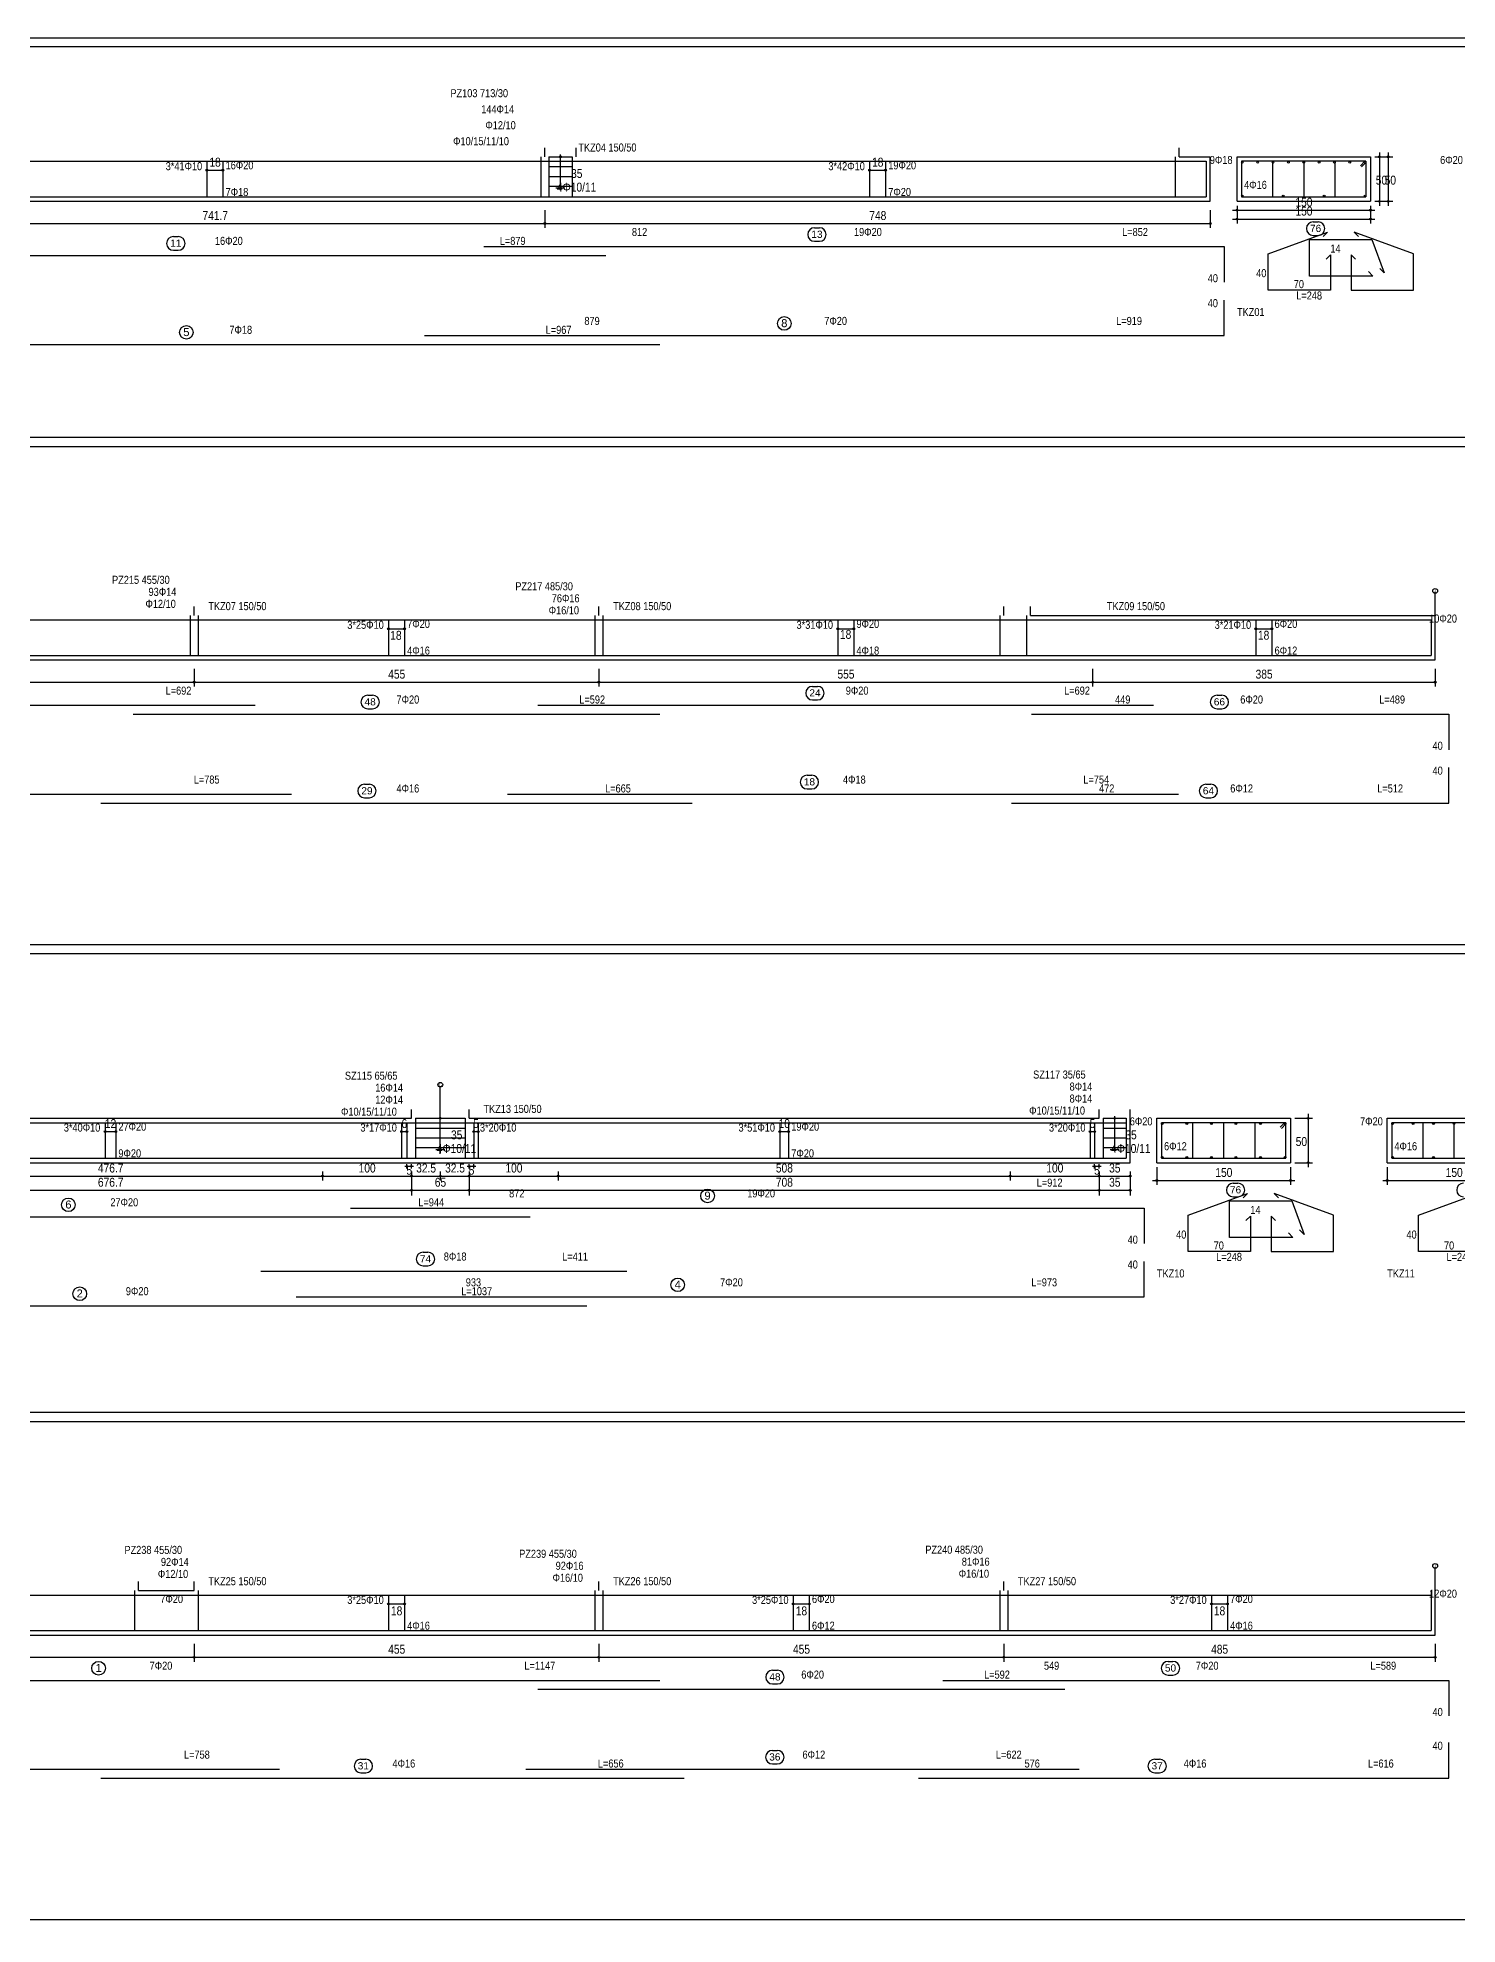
# Model space of a CAD drawing. Header units: metres. Extents: x 419734 to 420376, y 4564732 to 4565123.
# Drawn here: x 420110.08 to 420126.03, y 4565041.65 to 4565062.87 of the extents above; entities that cross this region are included whole.
import ezdxf

# ---------------------------------------------------------------- set-up
doc = ezdxf.new("R2010")
doc.units = ezdxf.units.M
for name, color, linetype in [('Standart', 7, 'Continuous'), ('SW_DIM', 33, 'Continuous'), ('SW_REINFORCEMENT', 7, 'Continuous'), ('SW_SEZIONI_CARPENTERIA', 4, 'Continuous')]:
    doc.layers.add(name, color=color, linetype=linetype)
doc.styles.add('ACA_1', font='ARIALN.TTF')
doc.styles.add('arial_1_18', font='arial.ttf', dxfattribs={"height": 0.2})
doc.styles.add('SWS', font='ARIALN.TTF')

msp = doc.modelspace()

# ---------------------------------------------------------------- linework, layer by layer
for points in [[(420099.1896, 4565062.86785), (420169.1396, 4565062.86785), (420169.1396, 4565020.82258), (420099.1896, 4565020.82258)], [(420099.2896, 4565062.76785), (420138.13434, 4565062.76785), (420138.13434, 4565058.37236), (420099.2896, 4565058.37236)], [(420099.2896, 4565058.27236), (420143.43563, 4565058.27236), (420143.43563, 4565052.66868), (420099.2896, 4565052.66868)], [(420099.2896, 4565052.56868), (420137.17244, 4565052.56868), (420137.17244, 4565047.40746), (420099.2896, 4565047.40746)], [(420099.2896, 4565047.30746), (420138.40152, 4565047.30746), (420138.40152, 4565041.70378), (420099.2896, 4565041.70378)]]:
    msp.add_lwpolyline(points, close=True)
at = {"layer": 'Standart', "color": 251, "linetype": 'Continuous', "lineweight": -3}
for points in [[(420125.7864, 4565055.87128), (420125.7864, 4565056.62128)], [(420114.60408, 4565050.3176), (420114.60408, 4565051.0676)], [(420125.7864, 4565044.90638), (420125.7864, 4565045.65638)]]:
    msp.add_lwpolyline(points, dxfattribs=at)
for centre in [(420125.7864, 4565056.64795), (420114.60408, 4565051.09427), (420125.7864, 4565045.68304)]:
    msp.add_circle(centre, 0.02667, dxfattribs=at)
at = {"layer": 'SW_DIM'}
for points in [[(420115.90429, 4565061.52841), (420116.00429, 4565061.52841)], [(420115.95429, 4565061.15341), (420115.95429, 4565061.55341)], [(420125.10912, 4565061.52841), (420125.30912, 4565061.52841)], [(420125.15912, 4565061.57841), (420125.15912, 4565060.97841)], [(420125.25912, 4565061.57841), (420125.25912, 4565060.97841)], [(420111.98058, 4565061.37841), (420112.16058, 4565061.37841)], [(420119.4292, 4565061.37841), (420119.6092, 4565061.37841)], [(420115.90429, 4565061.17841), (420116.00429, 4565061.17841)], [(420115.77929, 4565060.92841), (420115.77929, 4565060.72841)], [(420123.25912, 4565060.92841), (420123.25912, 4565060.72841)], [(420123.50912, 4565060.92841), (420125.10912, 4565060.92841)], [(420123.55912, 4565060.97841), (420123.55912, 4565060.77841)], [(420125.05912, 4565060.97841), (420125.05912, 4565060.77841)], [(420125.10912, 4565061.02841), (420125.30912, 4565061.02841)], [(420100.4814, 4565060.77841), (420123.25912, 4565060.77841)], [(420123.50912, 4565060.82841), (420125.10912, 4565060.82841)], [(420114.0216, 4565056.22128), (420114.2016, 4565056.22128)], [(420119.0715, 4565056.22128), (420119.2515, 4565056.22128)], [(420123.7714, 4565056.22128), (420123.9514, 4565056.22128)], [(420100.4814, 4565055.62128), (420125.7864, 4565055.62128)], [(420111.8366, 4565055.77128), (420111.8366, 4565055.57128)], [(420116.3866, 4565055.77128), (420116.3866, 4565055.57128)], [(420121.9364, 4565055.77128), (420121.9364, 4565055.57128)], [(420125.7864, 4565055.77128), (420125.7864, 4565055.57128)], [(420114.55408, 4565050.7176), (420114.65408, 4565050.7176)], [(420114.60408, 4565050.3426), (420114.60408, 4565050.7426)], [(420122.13412, 4565050.7176), (420122.23412, 4565050.7176)], [(420122.18412, 4565050.3426), (420122.18412, 4565050.7426)], [(420124.20912, 4565050.7176), (420124.40912, 4565050.7176)], [(420124.35912, 4565050.7676), (420124.35912, 4565050.1676)], [(420110.83537, 4565050.5676), (420110.95537, 4565050.5676)], [(420114.16908, 4565050.5676), (420114.22908, 4565050.5676)], [(420114.97908, 4565050.5676), (420115.02908, 4565050.5676)], [(420118.4191, 4565050.5676), (420118.5191, 4565050.5676)], [(420121.90912, 4565050.5676), (420121.95912, 4565050.5676)], [(420114.55408, 4565050.3676), (420114.65408, 4565050.3676)], [(420122.13412, 4565050.3676), (420122.23412, 4565050.3676)], [(420100.4814, 4565050.0676), (420122.35912, 4565050.0676)], [(420113.27908, 4565050.1176), (420113.27908, 4565050.0176)], [(420114.20408, 4565050.1776), (420114.30408, 4565050.1776)], [(420114.22908, 4565050.1526), (420114.22908, 4565050.2026)], [(420114.27908, 4565050.1526), (420114.27908, 4565050.2026)], [(420114.27908, 4565050.1176), (420114.27908, 4565049.8476)], [(420114.60408, 4565050.1176), (420114.60408, 4565050.0176)], [(420114.90408, 4565050.1776), (420115.00408, 4565050.1776)], [(420114.92908, 4565050.1526), (420114.92908, 4565050.2026)], [(420114.92908, 4565050.1176), (420114.92908, 4565049.8476)], [(420114.97908, 4565050.1526), (420114.97908, 4565050.2026)], [(420115.92908, 4565050.1176), (420115.92908, 4565050.0176)], [(420121.00912, 4565050.1176), (420121.00912, 4565050.0176)], [(420121.93412, 4565050.1776), (420122.03412, 4565050.1776)], [(420121.95912, 4565050.1526), (420121.95912, 4565050.2026)], [(420122.00912, 4565050.1526), (420122.00912, 4565050.2026)], [(420122.00912, 4565050.1176), (420122.00912, 4565049.8476)], [(420122.35912, 4565050.1176), (420122.35912, 4565049.8476)], [(420122.65912, 4565050.1676), (420122.65912, 4565049.9676)], [(420124.15912, 4565050.1676), (420124.15912, 4565049.9676)], [(420124.20912, 4565050.2176), (420124.40912, 4565050.2176)], [(420125.24802, 4565050.1676), (420125.24802, 4565049.9676)], [(420100.4814, 4565049.9076), (420122.35912, 4565049.9076)], [(420122.60912, 4565050.0176), (420124.20912, 4565050.0176)], [(420125.19802, 4565050.0176), (420126.79802, 4565050.0176)], [(420114.0216, 4565045.25638), (420114.2016, 4565045.25638)], [(420118.5716, 4565045.25638), (420118.7516, 4565045.25638)], [(420123.2715, 4565045.25638), (420123.4515, 4565045.25638)], [(420111.8366, 4565044.80638), (420111.8366, 4565044.60638)], [(420116.3866, 4565044.80638), (420116.3866, 4565044.60638)], [(420120.9366, 4565044.80638), (420120.9366, 4565044.60638)], [(420125.7864, 4565044.80638), (420125.7864, 4565044.60638)], [(420100.4814, 4565044.65638), (420125.7864, 4565044.65638)]]:
    msp.add_lwpolyline(points, dxfattribs=at)
for centre, radius in [((420115.95429, 4565061.52841), 0.01), ((420125.15912, 4565061.52841), 0.01), ((420125.25912, 4565061.52841), 0.01), ((420111.98058, 4565061.37841), 0.01), ((420112.16058, 4565061.37841), 0.01), ((420119.4292, 4565061.37841), 0.01), ((420119.6092, 4565061.37841), 0.01), ((420115.95429, 4565061.17841), 0.01), ((420123.55912, 4565060.92841), 0.01), ((420125.05912, 4565060.92841), 0.01), ((420125.15912, 4565061.02841), 0.01), ((420125.25912, 4565061.02841), 0.01), ((420115.77929, 4565060.77841), 0.01), ((420123.25912, 4565060.77841), 0.01), ((420123.55912, 4565060.82841), 0.01), ((420125.05912, 4565060.82841), 0.01), ((420114.0216, 4565056.22128), 0.01), ((420114.2016, 4565056.22128), 0.01), ((420119.0715, 4565056.22128), 0.01), ((420119.2515, 4565056.22128), 0.01), ((420123.7714, 4565056.22128), 0.01), ((420123.9514, 4565056.22128), 0.01), ((420111.8366, 4565055.62128), 0.01), ((420116.3866, 4565055.62128), 0.01), ((420121.9364, 4565055.62128), 0.01), ((420125.7864, 4565055.62128), 0.01), ((420114.60408, 4565050.7176), 0.01), ((420122.18412, 4565050.7176), 0.01), ((420124.35912, 4565050.7176), 0.01), ((420110.83537, 4565050.5676), 0.01), ((420110.95537, 4565050.5676), 0.01), ((420114.16908, 4565050.5676), 0.01), ((420114.22908, 4565050.5676), 0.01), ((420114.97908, 4565050.5676), 0.01), ((420115.02908, 4565050.5676), 0.01), ((420118.4191, 4565050.5676), 0.01), ((420118.5191, 4565050.5676), 0.01), ((420121.90912, 4565050.5676), 0.01), ((420121.95912, 4565050.5676), 0.01), ((420114.60408, 4565050.3676), 0.01), ((420122.18412, 4565050.3676), 0.01), ((420113.27908, 4565050.0676), 0.01), ((420114.22908, 4565050.1776), 0.0075), ((420114.27908, 4565050.0676), 0.01), ((420114.27908, 4565050.1776), 0.0075), ((420114.60408, 4565050.0676), 0.01), ((420114.92908, 4565050.0676), 0.01), ((420114.92908, 4565050.1776), 0.0075), ((420114.97908, 4565050.1776), 0.0075), ((420115.92908, 4565050.0676), 0.01), ((420121.00912, 4565050.0676), 0.01), ((420121.95912, 4565050.1776), 0.0075), ((420122.00912, 4565050.0676), 0.01), ((420122.00912, 4565050.1776), 0.0075), ((420122.35912, 4565050.0676), 0.01), ((420124.35912, 4565050.2176), 0.01), ((420114.27908, 4565049.9076), 0.01), ((420114.92908, 4565049.9076), 0.01), ((420122.00912, 4565049.9076), 0.01), ((420122.35912, 4565049.9076), 0.01), ((420122.65912, 4565050.0176), 0.01), ((420124.15912, 4565050.0176), 0.01), ((420125.24802, 4565050.0176), 0.01), ((420114.0216, 4565045.25638), 0.01), ((420114.2016, 4565045.25638), 0.01), ((420118.5716, 4565045.25638), 0.01), ((420118.7516, 4565045.25638), 0.01), ((420123.2715, 4565045.25638), 0.01), ((420123.4515, 4565045.25638), 0.01), ((420111.8366, 4565044.65638), 0.01), ((420116.3866, 4565044.65638), 0.01), ((420120.9366, 4565044.65638), 0.01), ((420125.7864, 4565044.65638), 0.01)]:
    msp.add_circle(centre, radius, dxfattribs=at)
at = {"layer": 'SW_REINFORCEMENT', "color": 7, "ltscale": 0.05, "flags": 128}
for points in [[(420115.73429, 4565061.52841), (420115.73429, 4565061.07841)], [(420115.82429, 4565061.52841), (420115.82429, 4565061.07841)], [(420115.82429, 4565061.52841), (420116.08429, 4565061.52841)], [(420116.08429, 4565061.52841), (420116.08429, 4565061.07841)], [(420122.86412, 4565061.52841), (420122.86412, 4565061.07841)], [(420100.5264, 4565061.47841), (420123.21412, 4565061.47841)], [(420111.98058, 4565061.47841), (420111.98058, 4565061.07841)], [(420112.16058, 4565061.47841), (420112.16058, 4565061.07841)], [(420115.82429, 4565061.41841), (420116.08429, 4565061.41841)], [(420115.82429, 4565061.30841), (420116.08429, 4565061.30841)], [(420119.4292, 4565061.47841), (420119.4292, 4565061.07841)], [(420119.6092, 4565061.47841), (420119.6092, 4565061.07841)], [(420123.21412, 4565061.47841), (420123.21412, 4565061.07841)], [(420123.60912, 4565061.47841), (420123.60912, 4565061.07841)], [(420125.00912, 4565061.47841), (420123.60912, 4565061.47841)], [(420123.95912, 4565061.47841), (420123.95912, 4565061.07841)], [(420124.30912, 4565061.47841), (420124.30912, 4565061.07841)], [(420124.65912, 4565061.47841), (420124.65912, 4565061.07841)], [(420124.99598, 4565061.47841), (420124.94648, 4565061.42891)], [(420125.00912, 4565061.46527), (420124.95962, 4565061.41577)], [(420125.00912, 4565061.47841), (420125.00912, 4565061.07841)], [(420115.82429, 4565061.19841), (420116.08429, 4565061.19841)], [(420100.5264, 4565061.07841), (420123.21412, 4565061.07841)], [(420123.60912, 4565061.07841), (420125.00912, 4565061.07841)], [(420118.81075, 4565060.73141), (420118.86475, 4565060.73141)], [(420123.90912, 4565060.43841), (420124.5763, 4565060.68124)], [(420124.41586, 4565060.79767), (420124.46986, 4565060.79767)], [(420124.5763, 4565060.68124), (420124.5268, 4565060.63174)], [(420125.54245, 4565060.43841), (420124.87527, 4565060.68124)], [(420124.87527, 4565060.68124), (420124.92477, 4565060.63174)], [(420111.60412, 4565060.63141), (420111.65812, 4565060.63141)], [(420111.60412, 4565060.47841), (420111.65812, 4565060.47841)], [(420115.09344, 4565060.51841), (420123.41412, 4565060.51841)], [(420118.81075, 4565060.57841), (420118.86475, 4565060.57841)], [(420123.41412, 4565060.51841), (420123.41412, 4565060.11841)], [(420124.37579, 4565060.18841), (420124.37579, 4565060.59841)], [(420124.37579, 4565060.59841), (420125.07579, 4565060.59841)], [(420124.41586, 4565060.64467), (420124.46986, 4565060.64467)], [(420125.07579, 4565060.59841), (420125.21259, 4565060.22253)], [(420107.67602, 4565060.41841), (420116.46513, 4565060.41841)], [(420123.90912, 4565060.02841), (420123.90912, 4565060.43841)], [(420124.55962, 4565060.37891), (420124.60912, 4565060.42841)], [(420124.60912, 4565060.42841), (420124.60912, 4565060.02841)], [(420124.89195, 4565060.37891), (420124.84245, 4565060.42841)], [(420124.84245, 4565060.42841), (420124.84245, 4565060.02841)], [(420125.21259, 4565060.22253), (420125.1631, 4565060.27203)], [(420125.54245, 4565060.02841), (420125.54245, 4565060.43841)], [(420125.08579, 4565060.18841), (420124.37579, 4565060.18841)], [(420125.03629, 4565060.2379), (420125.08579, 4565060.18841)], [(420123.41412, 4565059.51841), (420123.41412, 4565059.91841)], [(420124.60912, 4565060.02841), (420123.90912, 4565060.02841)], [(420124.84245, 4565060.02841), (420125.54245, 4565060.02841)], [(420107.39674, 4565059.41841), (420117.06973, 4565059.41841)], [(420114.42588, 4565059.51841), (420123.41412, 4565059.51841)], [(420100.5264, 4565056.32128), (420125.7414, 4565056.32128)], [(420111.7916, 4565056.37128), (420111.7916, 4565055.92128)], [(420111.8816, 4565056.37128), (420111.8816, 4565055.92128)], [(420114.0216, 4565056.32128), (420114.0216, 4565055.92128)], [(420114.2016, 4565056.32128), (420114.2016, 4565055.92128)], [(420116.3416, 4565056.37128), (420116.3416, 4565055.92128)], [(420116.4316, 4565056.37128), (420116.4316, 4565055.92128)], [(420119.0715, 4565056.32128), (420119.0715, 4565055.92128)], [(420119.2515, 4565056.32128), (420119.2515, 4565055.92128)], [(420120.8916, 4565056.37128), (420120.8916, 4565055.92128)], [(420121.1914, 4565056.37128), (420121.1914, 4565055.92128)], [(420123.7714, 4565056.32128), (420123.7714, 4565055.92128)], [(420123.9514, 4565056.32128), (420123.9514, 4565055.92128)], [(420125.7414, 4565056.32128), (420125.7414, 4565055.92128)], [(420100.5264, 4565055.92128), (420125.7414, 4565055.92128)], [(420113.78852, 4565055.47428), (420113.84252, 4565055.47428)], [(420118.78842, 4565055.57428), (420118.84242, 4565055.57428)], [(420118.78842, 4565055.42128), (420118.84242, 4565055.42128)], [(420123.33443, 4565055.47428), (420123.38843, 4565055.47428)], [(420105.60076, 4565055.36128), (420112.52245, 4565055.36128)], [(420111.15076, 4565055.26128), (420117.07245, 4565055.26128)], [(420113.78852, 4565055.32128), (420113.84252, 4565055.32128)], [(420115.70076, 4565055.36128), (420122.62224, 4565055.36128)], [(420121.25055, 4565055.26128), (420125.9414, 4565055.26128)], [(420123.33443, 4565055.32128), (420123.38843, 4565055.32128)], [(420125.9414, 4565055.26128), (420125.9414, 4565054.86128)], [(420118.72598, 4565054.57428), (420118.77998, 4565054.57428)], [(420125.9414, 4565054.26128), (420125.9414, 4565054.66128)], [(420105.07829, 4565054.36128), (420112.93195, 4565054.36128)], [(420113.75228, 4565054.47428), (420113.80628, 4565054.47428)], [(420113.75228, 4565054.32128), (420113.80628, 4565054.32128)], [(420115.35984, 4565054.36128), (420122.90015, 4565054.36128)], [(420118.72598, 4565054.42128), (420118.77998, 4565054.42128)], [(420123.2106, 4565054.47428), (420123.2646, 4565054.47428)], [(420123.2106, 4565054.32128), (420123.2646, 4565054.32128)], [(420110.78843, 4565054.26128), (420117.43476, 4565054.26128)], [(420121.02541, 4565054.26128), (420125.9414, 4565054.26128)], [(420114.32408, 4565050.7176), (420114.32408, 4565050.2676)], [(420114.32408, 4565050.7176), (420114.88408, 4565050.7176)], [(420114.88408, 4565050.7176), (420114.88408, 4565050.2676)], [(420122.05412, 4565050.7176), (420122.05412, 4565050.2676)], [(420122.05412, 4565050.7176), (420122.31412, 4565050.7176)], [(420122.31412, 4565050.7176), (420122.31412, 4565050.2676)], [(420100.5264, 4565050.6676), (420122.31412, 4565050.6676)], [(420110.83537, 4565050.6676), (420110.83537, 4565050.2676)], [(420110.95537, 4565050.6676), (420110.95537, 4565050.2676)], [(420114.16908, 4565050.6676), (420114.16908, 4565050.2676)], [(420114.22908, 4565050.6676), (420114.22908, 4565050.2676)], [(420114.32408, 4565050.6076), (420114.88408, 4565050.6076)], [(420114.32408, 4565050.4976), (420114.88408, 4565050.4976)], [(420114.97908, 4565050.6676), (420114.97908, 4565050.2676)], [(420115.02908, 4565050.6676), (420115.02908, 4565050.2676)], [(420118.4191, 4565050.6676), (420118.4191, 4565050.2676)], [(420118.5191, 4565050.6676), (420118.5191, 4565050.2676)], [(420121.90912, 4565050.6676), (420121.90912, 4565050.2676)], [(420121.95912, 4565050.6676), (420121.95912, 4565050.2676)], [(420122.05412, 4565050.6076), (420122.31412, 4565050.6076)], [(420122.05412, 4565050.4976), (420122.31412, 4565050.4976)], [(420124.10912, 4565050.6676), (420122.70912, 4565050.6676)], [(420122.70912, 4565050.6676), (420122.70912, 4565050.2676)], [(420123.05912, 4565050.6676), (420123.05912, 4565050.2676)], [(420123.40912, 4565050.6676), (420123.40912, 4565050.2676)], [(420123.75912, 4565050.6676), (420123.75912, 4565050.2676)], [(420124.09452, 4565050.6676), (420124.04502, 4565050.6181)], [(420124.10912, 4565050.653), (420124.05962, 4565050.6035)], [(420124.10912, 4565050.2676), (420124.10912, 4565050.6676)], [(420126.69802, 4565050.6676), (420125.29802, 4565050.6676)], [(420125.29802, 4565050.6676), (420125.29802, 4565050.2676)], [(420125.64802, 4565050.6676), (420125.64802, 4565050.2676)], [(420125.99802, 4565050.6676), (420125.99802, 4565050.2676)], [(420114.32408, 4565050.3876), (420114.88408, 4565050.3876)], [(420122.05412, 4565050.3876), (420122.31412, 4565050.3876)], [(420100.5264, 4565050.2676), (420122.31412, 4565050.2676)], [(420122.70912, 4565050.2676), (420124.10912, 4565050.2676)], [(420125.29802, 4565050.2676), (420126.69802, 4565050.2676)], [(420123.00912, 4565049.6276), (420123.6763, 4565049.87044)], [(420123.51586, 4565049.98687), (420123.56986, 4565049.98687)], [(420123.6763, 4565049.87044), (420123.6268, 4565049.82094)], [(420124.64245, 4565049.6276), (420123.97527, 4565049.87044)], [(420123.97527, 4565049.87044), (420124.02477, 4565049.82094)], [(420125.59802, 4565049.6276), (420126.2652, 4565049.87044)], [(420113.59324, 4565049.7076), (420122.51412, 4565049.7076)], [(420122.51412, 4565049.7076), (420122.51412, 4565049.3076)], [(420123.47579, 4565049.3776), (420123.47579, 4565049.7876)], [(420123.47579, 4565049.7876), (420124.17579, 4565049.7876)], [(420123.51586, 4565049.83387), (420123.56986, 4565049.83387)], [(420124.17579, 4565049.7876), (420124.31259, 4565049.41173)], [(420106.17581, 4565049.6076), (420115.61492, 4565049.6076)], [(420123.00912, 4565049.2176), (420123.00912, 4565049.6276)], [(420123.65962, 4565049.5681), (420123.70912, 4565049.6176)], [(420123.70912, 4565049.6176), (420123.70912, 4565049.2176)], [(420123.99195, 4565049.5681), (420123.94245, 4565049.6176)], [(420123.94245, 4565049.6176), (420123.94245, 4565049.2176)], [(420124.13629, 4565049.4271), (420124.18579, 4565049.3776)], [(420124.31259, 4565049.41173), (420124.2631, 4565049.46122)], [(420124.64245, 4565049.2176), (420124.64245, 4565049.6276)], [(420125.59802, 4565049.2176), (420125.59802, 4565049.6276)], [(420123.70912, 4565049.2176), (420123.00912, 4565049.2176)], [(420124.18579, 4565049.3776), (420123.47579, 4565049.3776)], [(420123.94245, 4565049.2176), (420124.64245, 4565049.2176)], [(420126.29802, 4565049.2176), (420125.59802, 4565049.2176)], [(420114.41056, 4565049.2106), (420114.46456, 4565049.2106)], [(420114.41056, 4565049.0576), (420114.46456, 4565049.0576)], [(420122.51412, 4565048.7076), (420122.51412, 4565049.1076)], [(420112.58722, 4565048.9976), (420116.69909, 4565048.9976)], [(420105.88645, 4565048.6076), (420116.25213, 4565048.6076)], [(420112.98417, 4565048.7076), (420122.51412, 4565048.7076)], [(420111.16681, 4565045.40638), (420111.16681, 4565044.95638)], [(420111.8816, 4565045.40638), (420111.8816, 4565044.95638)], [(420116.3416, 4565045.40638), (420116.3416, 4565044.95638)], [(420116.4316, 4565045.40638), (420116.4316, 4565044.95638)], [(420120.8916, 4565045.40638), (420120.8916, 4565044.95638)], [(420120.9816, 4565045.40638), (420120.9816, 4565044.95638)], [(420125.7414, 4565045.40638), (420125.7414, 4565044.95638)], [(420100.5264, 4565045.35638), (420125.7414, 4565045.35638)], [(420114.0216, 4565045.35638), (420114.0216, 4565044.95638)], [(420114.2016, 4565045.35638), (420114.2016, 4565044.95638)], [(420118.5716, 4565045.35638), (420118.5716, 4565044.95638)], [(420118.7516, 4565045.35638), (420118.7516, 4565044.95638)], [(420123.2715, 4565045.35638), (420123.2715, 4565044.95638)], [(420123.4515, 4565045.35638), (420123.4515, 4565044.95638)], [(420100.5264, 4565044.95638), (420125.7414, 4565044.95638)], [(420122.78454, 4565044.60938), (420122.83854, 4565044.60938)], [(420105.60076, 4565044.39638), (420117.07245, 4565044.39638)], [(420118.33852, 4565044.50938), (420118.39252, 4565044.50938)], [(420118.33852, 4565044.35638), (420118.39252, 4565044.35638)], [(420120.25076, 4565044.39638), (420125.9414, 4565044.39638)], [(420122.78454, 4565044.45638), (420122.83854, 4565044.45638)], [(420125.9414, 4565044.39638), (420125.9414, 4565043.99638)], [(420115.70076, 4565044.29638), (420121.62245, 4565044.29638)], [(420125.9414, 4565043.29638), (420125.9414, 4565043.69638)], [(420113.71178, 4565043.50938), (420113.76578, 4565043.50938)], [(420118.33714, 4565043.60938), (420118.39114, 4565043.60938)], [(420122.63476, 4565043.50938), (420122.68876, 4565043.50938)], [(420105.21546, 4565043.39638), (420112.79478, 4565043.39638)], [(420110.78843, 4565043.29638), (420117.34478, 4565043.29638)], [(420113.71178, 4565043.35638), (420113.76578, 4565043.35638)], [(420115.5656, 4565043.39638), (420121.78459, 4565043.39638)], [(420118.33714, 4565043.45638), (420118.39114, 4565043.45638)], [(420119.97843, 4565043.29638), (420125.9414, 4565043.29638)], [(420122.63476, 4565043.35638), (420122.68876, 4565043.35638)]]:
    msp.add_lwpolyline(points, dxfattribs=at)
at = {"layer": 'SW_REINFORCEMENT', "color": 7, "ltscale": 0.05}
for centre, radius in [((420123.61912, 4565061.46841), 0.01), ((420123.79162, 4565061.46841), 0.01), ((420123.96412, 4565061.46841), 0.01), ((420124.13662, 4565061.46841), 0.01), ((420124.30912, 4565061.46841), 0.01), ((420124.48162, 4565061.46841), 0.01), ((420124.65412, 4565061.46841), 0.01), ((420124.82662, 4565061.46841), 0.01), ((420124.99912, 4565061.46841), 0.01), ((420123.61912, 4565061.08841), 0.01), ((420124.07912, 4565061.08841), 0.01), ((420124.53912, 4565061.08841), 0.01), ((420124.99912, 4565061.08841), 0.01), ((420111.74959, 4565059.55491), 0.0765), ((420118.47059, 4565059.65491), 0.0765), ((420122.71912, 4565050.6576), 0.01), ((420122.99512, 4565050.6576), 0.01), ((420123.27112, 4565050.6576), 0.01), ((420123.54712, 4565050.6576), 0.01), ((420123.82312, 4565050.6576), 0.01), ((420124.09912, 4565050.6576), 0.01), ((420125.30802, 4565050.6576), 0.01), ((420125.53802, 4565050.6576), 0.01), ((420125.76802, 4565050.6576), 0.01), ((420125.99802, 4565050.6576), 0.01), ((420122.71912, 4565050.2776), 0.01), ((420122.99512, 4565050.2776), 0.01), ((420123.27112, 4565050.2776), 0.01), ((420123.54712, 4565050.2776), 0.01), ((420123.82312, 4565050.2776), 0.01), ((420124.09912, 4565050.2776), 0.01), ((420125.30802, 4565050.2776), 0.01), ((420125.76802, 4565050.2776), 0.01), ((420117.60763, 4565049.8441), 0.0765), ((420110.42341, 4565049.7441), 0.0765), ((420110.55101, 4565048.7441), 0.0765), ((420117.27265, 4565048.8441), 0.0765), ((420110.76302, 4565044.53288), 0.0765)]:
    msp.add_circle(centre, radius, dxfattribs=at)
for centre, start, end in [((420118.81075, 4565060.65491), 90, 270), ((420118.86475, 4565060.65491), 270, 90), ((420124.41586, 4565060.72117), 90, 270), ((420124.46986, 4565060.72117), 270, 90), ((420111.60412, 4565060.55491), 90, 270), ((420111.65812, 4565060.55491), 270, 90), ((420113.78852, 4565055.39778), 90, 270), ((420113.84252, 4565055.39778), 270, 90), ((420118.78842, 4565055.49778), 90, 270), ((420118.84242, 4565055.49778), 270, 90), ((420123.33443, 4565055.39778), 90, 270), ((420123.38843, 4565055.39778), 270, 90), ((420118.72598, 4565054.49778), 90, 270), ((420118.77998, 4565054.49778), 270, 90), ((420113.75228, 4565054.39778), 90, 270), ((420113.80628, 4565054.39778), 270, 90), ((420123.2106, 4565054.39778), 90, 270), ((420123.2646, 4565054.39778), 270, 90), ((420123.51586, 4565049.91037), 90, 270), ((420123.56986, 4565049.91037), 270, 90), ((420126.10477, 4565049.91037), 90, 270), ((420114.41056, 4565049.1341), 90, 270), ((420114.46456, 4565049.1341), 270, 90), ((420122.78454, 4565044.53288), 90, 270), ((420122.83854, 4565044.53288), 270, 90), ((420118.33852, 4565044.43288), 90, 270), ((420118.39252, 4565044.43288), 270, 90), ((420113.71178, 4565043.43288), 90, 270), ((420113.76578, 4565043.43288), 270, 90), ((420118.33714, 4565043.53288), 90, 270), ((420118.39114, 4565043.53288), 270, 90), ((420122.63476, 4565043.43288), 90, 270), ((420122.68876, 4565043.43288), 270, 90)]:
    msp.add_arc(centre, 0.0765, start, end, dxfattribs=at)
at = {"layer": 'SW_SEZIONI_CARPENTERIA'}
for points in [[(420115.77929, 4565061.52841), (420115.77929, 4565061.62841)], [(420116.12929, 4565061.52841), (420116.12929, 4565061.62841)], [(420122.90912, 4565061.52841), (420122.90912, 4565061.62841)], [(420122.90912, 4565061.52841), (420123.25912, 4565061.52841)], [(420123.25912, 4565061.02841), (420123.25912, 4565061.52841)], [(420123.55912, 4565061.02841), (420123.55912, 4565061.52841)], [(420123.55912, 4565061.52841), (420125.05912, 4565061.52841)], [(420125.05912, 4565061.52841), (420125.05912, 4565061.02841)], [(420100.4814, 4565061.02841), (420123.25912, 4565061.02841)], [(420123.55912, 4565061.02841), (420125.05912, 4565061.02841)], [(420111.8366, 4565056.37128), (420111.8366, 4565056.47128)], [(420116.3866, 4565056.37128), (420116.3866, 4565056.47128)], [(420120.9366, 4565056.37128), (420120.9366, 4565056.47128)], [(420121.2364, 4565056.37128), (420121.2364, 4565056.47128)], [(420121.2364, 4565056.37128), (420125.7864, 4565056.37128)], [(420125.7864, 4565055.87128), (420125.7864, 4565056.37128)], [(420100.4814, 4565055.87128), (420125.7864, 4565055.87128)], [(420107.51166, 4565050.7176), (420114.27908, 4565050.7176)], [(420114.27908, 4565050.7176), (420114.27908, 4565050.8176)], [(420114.92908, 4565050.7176), (420114.92908, 4565050.8176)], [(420114.92908, 4565050.7176), (420122.00912, 4565050.7176)], [(420122.00912, 4565050.7176), (420122.00912, 4565050.8176)], [(420122.35912, 4565050.2176), (420122.35912, 4565050.8176)], [(420122.65912, 4565050.2176), (420122.65912, 4565050.7176)], [(420122.65912, 4565050.7176), (420124.15912, 4565050.7176)], [(420124.15912, 4565050.7176), (420124.15912, 4565050.2176)], [(420125.24802, 4565050.2176), (420125.24802, 4565050.7176)], [(420125.24802, 4565050.7176), (420126.74802, 4565050.7176)], [(420100.4814, 4565050.2176), (420122.35912, 4565050.2176)], [(420122.65912, 4565050.2176), (420124.15912, 4565050.2176)], [(420125.24802, 4565050.2176), (420126.74802, 4565050.2176)], [(420111.21181, 4565045.40638), (420111.21181, 4565045.50638)], [(420111.21181, 4565045.40638), (420111.8366, 4565045.40638)], [(420111.8366, 4565045.40638), (420111.8366, 4565045.50638)], [(420116.3866, 4565045.40638), (420116.3866, 4565045.50638)], [(420120.9366, 4565045.40638), (420120.9366, 4565045.50638)], [(420125.7864, 4565044.90638), (420125.7864, 4565045.50638)], [(420100.4814, 4565044.90638), (420125.7864, 4565044.90638)]]:
    msp.add_lwpolyline(points, dxfattribs=at)

# ---------------------------------------------------------------- texts
at = {"layer": 'Standart', "color": 3, "linetype": 'Continuous', "lineweight": 5, "style": 'arial_1_18'}
for s, height, p in [('13', 0.081, (420118.77482, 4565060.61723)), ('76', 0.081, (420124.37993, 4565060.6835)), ('11', 0.081, (420111.56819, 4565060.51723)), ('8', 0.09, (420118.43562, 4565059.61305)), ('5', 0.09, (420111.71463, 4565059.51305)), ('48', 0.081, (420113.75259, 4565055.3601)), ('24', 0.081, (420118.75249, 4565055.4601)), ('66', 0.081, (420123.2985, 4565055.3601)), ('18', 0.081, (420118.69005, 4565054.4601)), ('29', 0.081, (420113.71635, 4565054.3601)), ('64', 0.081, (420123.17467, 4565054.3601)), ('9', 0.09, (420117.57267, 4565049.80224)), ('76', 0.081, (420123.47993, 4565049.8727)), ('6', 0.09, (420110.38845, 4565049.70224)), ('74', 0.081, (420114.37463, 4565049.09643)), ('2', 0.09, (420110.51605, 4565048.70224)), ('4', 0.09, (420117.23769, 4565048.80224)), ('1', 0.09, (420110.72806, 4565044.49101)), ('50', 0.081, (420122.74862, 4565044.4952)), ('48', 0.081, (420118.30259, 4565044.3952)), ('36', 0.081, (420118.30121, 4565043.4952)), ('31', 0.081, (420113.67585, 4565043.3952)), ('37', 0.081, (420122.59883, 4565043.3952))]:
    msp.add_text(s, height=height, dxfattribs=at).set_placement(p)
at = {"layer": 'Standart', "color": 251, "linetype": 'Continuous', "lineweight": -3, "style": 'arial_1_18'}
for s, p in [('J', (420125.77242, 4565056.62934)), ('C', (420114.58392, 4565051.07566)), ('J', (420125.77242, 4565045.66444))]:
    msp.add_text(s, height=0.04, dxfattribs=at).set_placement(p)
at = {"layer": 'SW_DIM', "style": 'SWS'}
for s, p in [('18', (420112.00842, 4565061.41841)), ('18', (420119.45705, 4565061.41841)), ('35', (420116.07429, 4565061.29125)), ('50', (420125.11912, 4565061.21625)), ('50', (420125.21912, 4565061.21625)), ('4Φ10/11', (420115.91429, 4565061.13793)), ('741.7', (420111.93073, 4565060.81841)), ('748', (420119.42597, 4565060.81841)), ('150', (420124.21589, 4565060.96841)), ('150', (420124.21589, 4565060.86841)), ('18', (420114.04148, 4565056.09811)), ('18', (420119.09622, 4565056.10842)), ('18', (420123.79464, 4565056.09898)), ('455', (420114.01837, 4565055.66128)), ('555', (420119.06827, 4565055.66128)), ('385', (420123.76817, 4565055.66128)), ('12', (420110.83322, 4565050.6076)), ('6', (420114.168, 4565050.6076)), ('5', (420114.973, 4565050.6076)), ('10', (420118.40695, 4565050.6076)), ('5', (420121.90304, 4565050.6076)), ('35', (420114.72408, 4565050.48045)), ('35', (420122.30412, 4565050.48045)), ('50', (420124.21912, 4565050.40545)), ('4Φ10/11', (420114.56408, 4565050.32713)), ('4Φ10/11', (420122.14412, 4565050.32713)), ('476.7', (420110.75553, 4565050.1076)), ('100', (420113.68585, 4565050.1076)), ('5', (420114.223, 4565050.0826)), ('32.5', (420114.33281, 4565050.1076)), ('32.5', (420114.65781, 4565050.1076)), ('5', (420114.923, 4565050.0826)), ('100', (420115.33585, 4565050.1076)), ('508', (420118.37587, 4565050.1076)), ('100', (420121.41589, 4565050.1076)), ('5', (420121.95304, 4565050.0826)), ('35', (420122.12197, 4565050.1076)), ('150', (420123.31589, 4565050.0576)), ('150', (420125.90479, 4565050.0576)), ('676.7', (420110.75553, 4565049.9476)), ('65', (420114.54193, 4565049.9476)), ('708', (420118.37587, 4565049.9476)), ('35', (420122.12197, 4565049.9476)), ('18', (420114.04945, 4565045.12802)), ('18', (420118.59945, 4565045.12802)), ('18', (420123.29935, 4565045.12802)), ('455', (420114.01837, 4565044.69638)), ('455', (420118.56837, 4565044.69638)), ('485', (420123.26827, 4565044.69638))]:
    msp.add_text(s, height=0.1, dxfattribs=at).set_placement(p)
at = {"layer": 'SW_REINFORCEMENT', "color": 1, "style": 'ACA_1'}
for s, p in [('PZ103 713/30', (420114.71767, 4565062.19915)), ('144Φ14', (420115.06372, 4565062.01915)), ('Φ10/15/11/10', (420114.74743, 4565061.65915)), ('Φ12/10', (420115.11034, 4565061.83915)), ('TKZ04 150/50', (420116.15601, 4565061.58841)), ('9Φ18', (420123.25355, 4565061.44841)), ('6Φ20', (420125.84245, 4565061.44841)), ('3*41Φ10', (420111.51727, 4565061.37841)), ('16Φ20', (420112.19058, 4565061.38841)), ('3*42Φ10', (420118.9659, 4565061.37841)), ('19Φ20', (420119.6392, 4565061.38841)), ('7Φ18', (420112.19058, 4565061.08841)), ('7Φ20', (420119.6392, 4565061.08841)), ('4Φ16', (420123.63912, 4565061.16841)), ('812', (420116.75758, 4565060.63841)), ('19Φ20', (420119.25378, 4565060.63841)), ('L=852', (420122.26817, 4565060.63841)), ('16Φ20', (420112.07058, 4565060.53841)), ('L=879', (420115.27234, 4565060.53841)), ('14', (420124.60912, 4565060.45241)), ('40', (420123.77481, 4565060.17541)), ('40', (420123.22981, 4565060.11841)), ('70', (420124.19697, 4565060.05241)), ('40', (420123.22981, 4565059.83841)), ('TKZ01', (420123.55912, 4565059.73841)), ('L=248', (420124.22523, 4565059.92441)), ('7Φ18', (420112.23324, 4565059.53841)), ('L=967', (420115.78855, 4565059.53841)), ('879', (420116.22352, 4565059.63841)), ('7Φ20', (420118.92, 4565059.63841)), ('L=919', (420122.20141, 4565059.63841)), ('PZ215 455/30', (420110.91445, 4565056.72706)), ('93Φ14', (420111.32444, 4565056.59206)), ('PZ217 485/30', (420115.44676, 4565056.65436)), ('Φ12/10', (420111.28948, 4565056.45706)), ('TKZ07 150/50', (420111.9966, 4565056.43128)), ('Φ16/10', (420115.82179, 4565056.38436)), ('76Φ16', (420115.85675, 4565056.51936)), ('TKZ08 150/50', (420116.5466, 4565056.43128)), ('TKZ09 150/50', (420122.0964, 4565056.43128)), ('3*25Φ10', (420113.55829, 4565056.22128)), ('7Φ20', (420114.2316, 4565056.23128)), ('3*31Φ10', (420118.60819, 4565056.22128)), ('9Φ20', (420119.2815, 4565056.23128)), ('3*21Φ10', (420123.30809, 4565056.22128)), ('6Φ20', (420123.9814, 4565056.23128)), ('10Φ20', (420125.71867, 4565056.29128)), ('4Φ16', (420114.2316, 4565055.93128)), ('4Φ18', (420119.2815, 4565055.93128)), ('6Φ12', (420123.9814, 4565055.93128)), ('L=692', (420111.51639, 4565055.48128)), ('7Φ20', (420114.1116, 4565055.38128)), ('L=592', (420116.16639, 4565055.38128)), ('9Φ20', (420119.1615, 4565055.48128)), ('L=692', (420121.61621, 4565055.48128)), ('449', (420122.18872, 4565055.38128)), ('6Φ20', (420123.59597, 4565055.38128)), ('L=489', (420125.15843, 4565055.38128)), ('40', (420125.75709, 4565054.86128)), ('L=785', (420111.8327, 4565054.48128)), ('4Φ18', (420119.13, 4565054.48128)), ('L=754', (420121.83224, 4565054.48128)), ('40', (420125.75709, 4565054.58128)), ('4Φ16', (420114.11159, 4565054.38128)), ('L=665', (420116.45624, 4565054.38128)), ('472', (420122.00861, 4565054.38128)), ('6Φ12', (420123.4834, 4565054.38128)), ('L=512', (420125.13591, 4565054.38128)), ('SZ115 65/65', (420113.53201, 4565051.15113)), ('SZ117 35/65', (420121.26736, 4565051.16383)), ('16Φ14', (420113.87207, 4565051.01613)), ('12Φ14', (420113.87207, 4565050.88113)), ('8Φ14', (420121.67734, 4565051.02883)), ('8Φ14', (420121.67734, 4565050.89383)), ('Φ10/15/11/10', (420113.4875, 4565050.74613)), ('TKZ13 150/50', (420115.08908, 4565050.7776)), ('Φ10/15/11/10', (420121.22285, 4565050.75883)), ('6Φ20', (420122.35355, 4565050.6376)), ('7Φ20', (420124.94245, 4565050.6376)), ('3*40Φ10', (420110.37206, 4565050.5676)), ('27Φ20', (420110.98537, 4565050.5776)), ('3*17Φ10', (420113.70577, 4565050.5676)), ('3*20Φ10', (420115.04908, 4565050.5676)), ('3*51Φ10', (420117.95579, 4565050.5676)), ('19Φ20', (420118.5491, 4565050.5776)), ('3*20Φ10', (420121.44581, 4565050.5676)), ('9Φ20', (420110.98537, 4565050.2776)), ('7Φ20', (420118.5491, 4565050.2776)), ('6Φ12', (420122.73912, 4565050.3576)), ('4Φ16', (420125.32802, 4565050.3576)), ('872', (420115.37741, 4565049.8276)), ('19Φ20', (420118.05368, 4565049.8276)), ('L=912', (420121.30815, 4565049.9488)), ('27Φ20', (420110.89537, 4565049.7276)), ('L=944', (420114.35713, 4565049.7276)), ('14', (420123.70912, 4565049.6416)), ('40', (420122.87481, 4565049.3646)), ('40', (420125.46372, 4565049.3646)), ('40', (420122.32981, 4565049.3076)), ('70', (420123.29697, 4565049.2416)), ('70', (420125.88587, 4565049.2416)), ('8Φ18', (420114.64316, 4565049.1176)), ('L=411', (420115.97402, 4565049.1176)), ('40', (420122.32981, 4565049.0276)), ('TKZ10', (420122.65912, 4565048.9276)), ('L=248', (420123.32523, 4565049.1136)), ('TKZ11', (420125.24802, 4565048.9276)), ('L=248', (420125.91414, 4565049.1136)), ('9Φ20', (420111.06929, 4565048.7276)), ('L=1037', (420114.83952, 4565048.7276)), ('933', (420114.89016, 4565048.8276)), ('7Φ20', (420117.74914, 4565048.8276)), ('L=973', (420121.24724, 4565048.8276)), ('PZ238 455/30', (420111.05367, 4565045.81844)), ('PZ239 455/30', (420115.49062, 4565045.7752)), ('PZ240 485/30', (420120.0556, 4565045.82116)), ('Φ12/10', (420111.42869, 4565045.54844)), ('92Φ14', (420111.46365, 4565045.68344)), ('92Φ16', (420115.9006, 4565045.6402)), ('Φ16/10', (420120.43062, 4565045.55116)), ('81Φ16', (420120.46558, 4565045.68616)), ('TKZ25 150/50', (420111.9966, 4565045.46638)), ('Φ16/10', (420115.86564, 4565045.5052)), ('TKZ26 150/50', (420116.5466, 4565045.46638)), ('TKZ27 150/50', (420121.0966, 4565045.46638)), ('12Φ20', (420125.71867, 4565045.32638)), ('7Φ20', (420111.4566, 4565045.26638)), ('3*25Φ10', (420113.55829, 4565045.25638)), ('3*25Φ10', (420118.10829, 4565045.25638)), ('6Φ20', (420118.7816, 4565045.26638)), ('3*27Φ10', (420122.80819, 4565045.25638)), ('7Φ20', (420123.4815, 4565045.26638)), ('4Φ16', (420114.2316, 4565044.96638)), ('6Φ12', (420118.7816, 4565044.96638)), ('4Φ16', (420123.4815, 4565044.96638)), ('7Φ20', (420111.3366, 4565044.51638)), ('L=1147', (420115.54924, 4565044.51638)), ('549', (420121.38889, 4565044.51638)), ('7Φ20', (420123.09608, 4565044.51638)), ('L=589', (420125.05845, 4565044.51638)), ('6Φ20', (420118.6616, 4565044.41638)), ('L=592', (420120.71639, 4565044.41638)), ('40', (420125.75709, 4565043.99638)), ('40', (420125.75709, 4565043.61638)), ('L=758', (420111.72296, 4565043.51638)), ('4Φ16', (420114.0666, 4565043.41638)), ('L=656', (420116.37526, 4565043.41638)), ('6Φ12', (420118.67509, 4565043.51638)), ('L=622', (420120.84881, 4565043.51638)), ('576', (420121.17102, 4565043.41638)), ('4Φ16', (420122.95991, 4565043.41638)), ('L=616', (420125.03121, 4565043.41638))]:
    msp.add_text(s, height=0.09, dxfattribs=at).set_placement(p)

doc.saveas('drawing.dxf')
